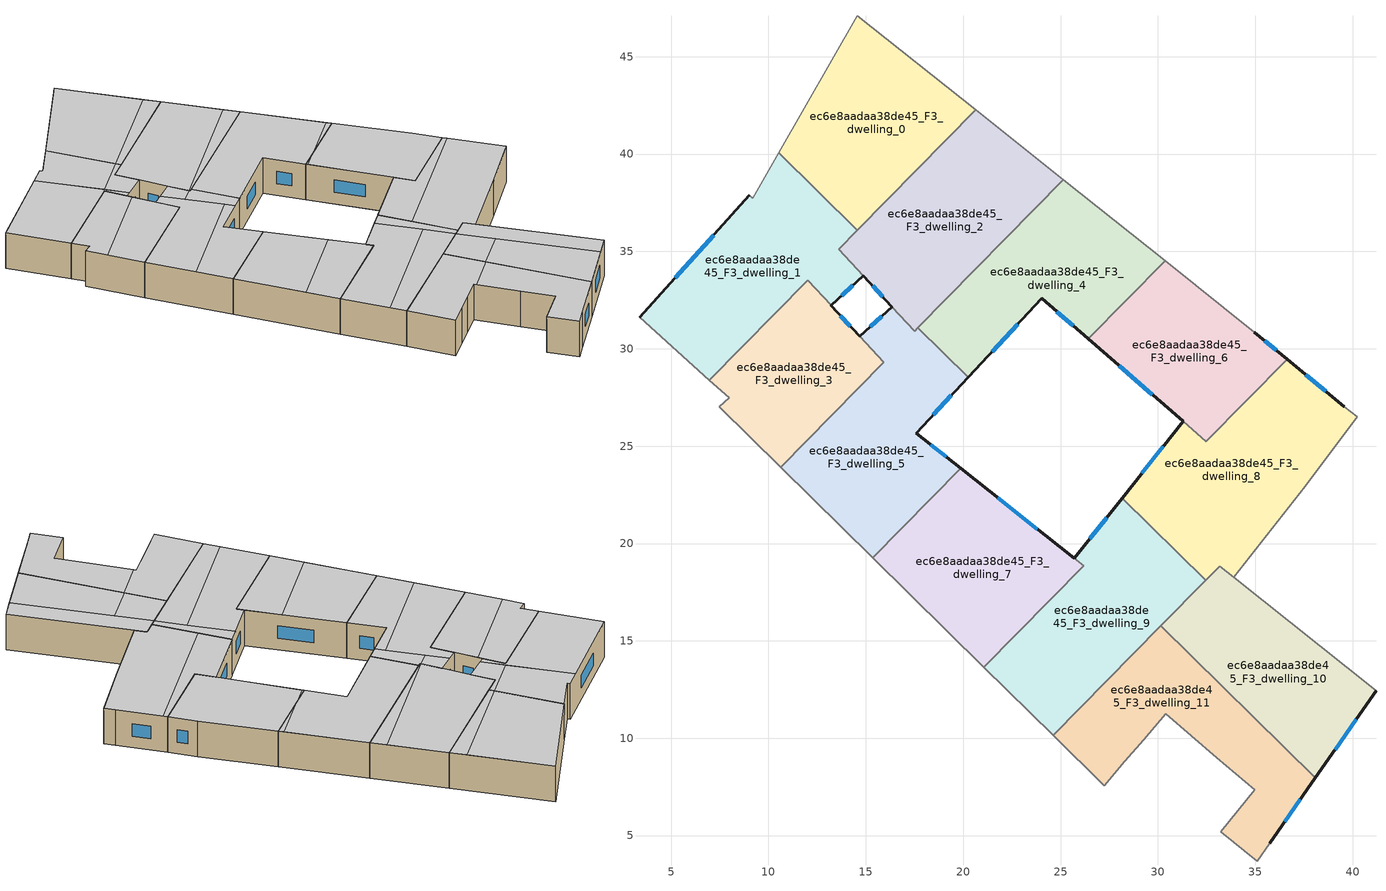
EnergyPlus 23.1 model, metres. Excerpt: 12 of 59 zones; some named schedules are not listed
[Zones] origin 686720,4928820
ec6e8aadaa38de45_F3_dwelling_0
 floor to ec6e8aadaa38de45_F2_dwelling_0 (EU_floor_Construction): 20.64,42.27 14.56,36.1 10.53,40.07 14.57,47.11 z9
 wall adiabatic (EU_wall_Construction): 20.64,42.27 14.57,47.11 10.53,40.07 z9:12
 wall to ec6e8aadaa38de45_F3_dwelling_1 (EU_wall_Construction): 10.53,40.07 14.56,36.1 z9:12
 wall to ec6e8aadaa38de45_F3_dwelling_2 (EU_wall_Construction): 14.56,36.1 20.64,42.27 z9:12
 ceiling to ec6e8aadaa38de45_F4_dwelling_4 (EU_floor_Construction): 14.26,36.4 19.6,43.1 14.57,47.11 10.53,40.07 z12
 ceiling to ec6e8aadaa38de45_F4_dwelling_3 (EU_floor_Construction): 14.56,36.1 20.64,42.27 19.6,43.1 14.26,36.4 z12
ec6e8aadaa38de45_F3_dwelling_1
 floor to ec6e8aadaa38de45_F2_dwelling_1 (EU_floor_Construction): 14.56,36.1 13.6,35.12 14.87,33.75 13.21,32.23 12.01,33.51 6.97,28.39 3.38,31.61 9.01,37.88 9.19,37.74 10.53,40.07 z9
 wall outside (EU_wall_Construction): 9.01,37.88 3.38,31.61 / 13.21,32.23 14.87,33.75 z9:12
 wall adiabatic (EU_wall_Construction): 3.38,31.61 6.97,28.39 / 10.53,40.07 9.19,37.74 9.01,37.88 z9:12
 wall to ec6e8aadaa38de45_F3_dwelling_2 (EU_wall_Construction): 14.87,33.75 13.6,35.12 14.56,36.1 z9:12
 wall to ec6e8aadaa38de45_F3_dwelling_3 (EU_wall_Construction): 6.97,28.39 12.01,33.51 13.21,32.23 z9:12
 window (EU_Window_Construction): 7.18,35.84 5.21,33.65 / 13.75,32.72 14.33,33.25 z9.98:11.02
 ceiling to ec6e8aadaa38de45_F4_dwelling_10 (EU_floor_Construction): 13.21,32.23 13.56,32.55 8.12,36.89 3.38,31.61 6.97,28.39 12.01,33.51 z12
 ceiling to ec6e8aadaa38de45_F4_dwelling_4 (EU_floor_Construction): 12.11,33.7 14.26,36.4 10.53,40.07 9.19,37.74 9.01,37.88 8.12,36.89 z12
 ceiling to ec6e8aadaa38de45_F4_dwelling_3 (EU_floor_Construction): 14.87,33.75 13.6,35.12 14.56,36.1 14.26,36.4 12.11,33.7 13.56,32.55 z12
ec6e8aadaa38de45_F3_dwelling_10
 floor to ec6e8aadaa38de45_F2_dwelling_10 (EU_floor_Construction): 41.2,12.44 38.08,7.96 30.15,15.77 33.17,18.84 z9
 wall outside (EU_wall_Construction): 38.08,7.96 41.2,12.44 z9:12
 wall to ec6e8aadaa38de45_F3_dwelling_8 (EU_wall_Construction): 33.9,18.26 33.17,18.84 32.45,18.1 z9:12
 wall adiabatic (EU_wall_Construction): 41.2,12.44 33.91,18.25 z9:12
 wall to ec6e8aadaa38de45_F3_dwelling_11 (EU_wall_Construction): 30.15,15.77 38.08,7.96 z9:12
 wall to ec6e8aadaa38de45_F3_dwelling_9 (EU_wall_Construction): 32.44,18.1 30.15,15.77 z9:12
 window (EU_Window_Construction): 39.1,9.42 40.19,10.98 z9.98:11.02
 ceiling to ec6e8aadaa38de45_F4_dwelling_0 (EU_floor_Construction): 40.34,11.2 41.2,12.44 33.17,18.84 32.11,17.76 z12
 ceiling to ec6e8aadaa38de45_F4_dwelling_5 (EU_floor_Construction): 38.08,7.96 40.34,11.2 34.37,15.95 32.43,13.52 z12
 ceiling to ec6e8aadaa38de45_F4_dwelling_6 (EU_floor_Construction): 32.43,13.52 34.37,15.95 32.11,17.76 30.15,15.77 z12
ec6e8aadaa38de45_F3_dwelling_11
 floor to ec6e8aadaa38de45_F2_dwelling_11 (EU_floor_Construction): 38.08,7.96 35.75,4.62 35.1,3.68 33.23,5.19 34.98,7.34 33.02,9 30.41,11.25 29.26,9.93 28.29,8.81 27.24,7.57 24.61,10.15 30.15,15.77 z9
 wall outside (EU_wall_Construction): 35.75,4.62 38.08,7.96 z9:12
 wall adiabatic (EU_wall_Construction): 24.61,10.15 27.24,7.57 28.29,8.81 29.26,9.93 30.41,11.25 33.02,9 34.98,7.34 33.23,5.19 35.1,3.68 35.75,4.62 z9:12
 wall to ec6e8aadaa38de45_F3_dwelling_9 (EU_wall_Construction): 30.15,15.77 24.61,10.15 z9:12
 window (EU_Window_Construction): 36.51,5.71 37.32,6.87 z9.98:11.02
 ceiling to ec6e8aadaa38de45_F4_dwelling_6 (EU_floor_Construction): 29.26,9.93 30.41,11.25 30.53,11.14 32.43,13.52 30.15,15.77 24.62,10.15 27.24,7.57 28.29,8.81 z12
 ceiling to ec6e8aadaa38de45_F4_dwelling_5 (EU_floor_Construction): 35.75,4.62 38.08,7.96 32.43,13.52 30.53,11.14 33.02,9 34.98,7.34 33.23,5.19 35.1,3.68 z12
ec6e8aadaa38de45_F3_dwelling_2
 floor to ec6e8aadaa38de45_F2_dwelling_2 (EU_floor_Construction): 25.15,38.67 17.5,30.91 16.34,32.16 14.87,33.75 13.6,35.12 20.64,42.27 z9
 wall outside (EU_wall_Construction): 14.87,33.75 16.34,32.16 z9:12
 wall adiabatic (EU_wall_Construction): 25.15,38.67 20.64,42.27 z9:12
 wall to ec6e8aadaa38de45_F3_dwelling_4 (EU_wall_Construction): 17.68,31.09 25.15,38.67 z9:12
 wall to ec6e8aadaa38de45_F3_dwelling_5 (EU_wall_Construction): 16.34,32.16 17.5,30.91 17.68,31.09 z9:12
 window (EU_Window_Construction): 15.35,33.23 15.86,32.68 z9.98:11.02
 ceiling to ec6e8aadaa38de45_F4_dwelling_3 (EU_floor_Construction): 17.43,30.99 24.17,39.45 20.64,42.27 13.6,35.12 14.87,33.75 16.34,32.16 z12
 ceiling to ec6e8aadaa38de45_F4_dwelling_2 (EU_floor_Construction): 17.5,30.91 25.15,38.67 24.17,39.45 17.43,30.99 z12
ec6e8aadaa38de45_F3_dwelling_3
 floor to ec6e8aadaa38de45_F2_dwelling_3 (EU_floor_Construction): 12.01,33.51 15.92,29.31 10.62,23.92 7.46,27.03 7.97,27.48 6.97,28.39 z9
 wall outside (EU_wall_Construction): 14.69,30.64 13.21,32.23 z9:12
 wall adiabatic (EU_wall_Construction): 6.97,28.39 7.97,27.48 7.46,27.03 10.62,23.92 z9:12
 wall to ec6e8aadaa38de45_F3_dwelling_5 (EU_wall_Construction): 10.62,23.92 15.92,29.31 / 15.93,29.31 14.69,30.64 z9:12
 window (EU_Window_Construction): 14.21,31.15 13.69,31.71 z9.98:11.02
 ceiling to ec6e8aadaa38de45_F4_dwelling_9 (EU_floor_Construction): 10.62,23.92 15.92,29.31 13.47,31.94 8.63,25.88 z12
 ceiling to ec6e8aadaa38de45_F4_dwelling_10 (EU_floor_Construction): 8.63,25.88 13.47,31.94 12.01,33.51 6.97,28.39 7.97,27.48 7.46,27.03 z12
ec6e8aadaa38de45_F3_dwelling_4
 floor to ec6e8aadaa38de45_F2_dwelling_4 (EU_floor_Construction): 30.37,34.51 26.42,30.51 24.03,32.59 20.26,28.54 17.68,31.09 25.15,38.67 z9
 wall outside (EU_wall_Construction): 20.26,28.54 24.03,32.59 26.42,30.51 z9:12
 wall to ec6e8aadaa38de45_F3_dwelling_5 (EU_wall_Construction): 17.68,31.09 20.26,28.54 z9:12
 wall adiabatic (EU_wall_Construction): 30.37,34.51 25.15,38.67 z9:12
 wall to ec6e8aadaa38de45_F3_dwelling_6 (EU_wall_Construction): 26.42,30.51 30.37,34.51 z9:12
 window (EU_Window_Construction): 24.81,31.91 25.64,31.18 / 21.49,29.86 22.81,31.27 z9.98:11.02
 ceiling to ec6e8aadaa38de45_F4_dwelling_2 (EU_floor_Construction): 27.47,31.57 30.03,34.78 25.15,38.67 17.68,31.09 20.26,28.54 24.03,32.59 26.42,30.51 z12
 ceiling to ec6e8aadaa38de45_F4_dwelling_1 (EU_floor_Construction): 27.47,31.57 30.37,34.51 30.03,34.78 z12
ec6e8aadaa38de45_F3_dwelling_5
 floor to ec6e8aadaa38de45_F2_dwelling_5 (EU_floor_Construction): 17.68,31.09 20.26,28.54 17.59,25.67 19.87,23.86 15.35,19.27 10.62,23.92 15.93,29.31 14.69,30.64 16.34,32.16 17.5,30.91 z9
 wall outside (EU_wall_Construction): 16.34,32.16 14.69,30.64 / 19.87,23.86 17.59,25.67 20.26,28.54 z9:12
 wall adiabatic (EU_wall_Construction): 10.62,23.92 15.35,19.27 z9:12
 wall to ec6e8aadaa38de45_F3_dwelling_7 (EU_wall_Construction): 15.35,19.27 19.87,23.86 z9:12
 window (EU_Window_Construction): 15.81,31.67 15.23,31.13 / 18.46,26.6 19.39,27.61 / 19.13,24.45 18.33,25.08 z9.98:11.02
 ceiling to ec6e8aadaa38de45_F4_dwelling_8 (EU_floor_Construction): 15.35,19.27 19.87,23.86 17.59,25.67 19.55,27.77 18.95,28.25 13.35,21.23 z12
 ceiling to ec6e8aadaa38de45_F4_dwelling_3 (EU_floor_Construction): 16.68,30.06 17.43,30.99 16.34,32.16 15.28,31.18 z12
 ceiling to ec6e8aadaa38de45_F4_dwelling_9 (EU_floor_Construction): 13.35,21.23 18.95,28.25 15.28,31.18 14.69,30.64 15.93,29.31 10.62,23.92 z12
 ceiling to ec6e8aadaa38de45_F4_dwelling_2 (EU_floor_Construction): 19.55,27.77 20.26,28.54 17.68,31.09 17.5,30.91 17.43,30.99 16.68,30.06 z12
ec6e8aadaa38de45_F3_dwelling_6
 floor to ec6e8aadaa38de45_F2_dwelling_6 (EU_floor_Construction): 34.95,30.86 36.64,29.46 32.47,25.24 26.42,30.51 30.37,34.51 z9
 wall outside (EU_wall_Construction): 36.64,29.46 34.95,30.86 / 26.42,30.51 31.29,26.27 z9:12
 wall adiabatic (EU_wall_Construction): 34.95,30.86 30.37,34.51 z9:12
 wall to ec6e8aadaa38de45_F3_dwelling_8 (EU_wall_Construction): 32.48,25.24 36.64,29.46 / 31.29,26.27 32.47,25.24 z9:12
 window (EU_Window_Construction): 36.09,29.92 35.5,30.4 / 28,29.13 29.71,27.65 z9.98:11.02
 ceiling to ec6e8aadaa38de45_F4_dwelling_1 (EU_floor_Construction): 32.47,25.24 36.64,29.46 34.95,30.86 30.37,34.51 27.47,31.57 26.54,30.41 z12
 ceiling to ec6e8aadaa38de45_F4_dwelling_2 (EU_floor_Construction): 26.54,30.41 27.47,31.57 26.42,30.51 z12
ec6e8aadaa38de45_F3_dwelling_7
 floor to ec6e8aadaa38de45_F2_dwelling_7 (EU_floor_Construction): 26.19,18.86 21.06,13.65 15.35,19.27 19.87,23.86 z9
 wall outside (EU_wall_Construction): 25.71,19.24 19.87,23.86 z9:12
 wall adiabatic (EU_wall_Construction): 15.35,19.27 21.06,13.65 z9:12
 wall to ec6e8aadaa38de45_F3_dwelling_9 (EU_wall_Construction): 21.06,13.65 26.19,18.86 25.71,19.24 z9:12
 window (EU_Window_Construction): 23.81,20.74 21.77,22.36 z9.98:11.02
 ceiling to ec6e8aadaa38de45_F4_dwelling_7 (EU_floor_Construction): 21.06,13.65 26.19,18.86 23.59,20.92 19.23,15.45 z12
 ceiling to ec6e8aadaa38de45_F4_dwelling_8 (EU_floor_Construction): 19.23,15.45 23.59,20.92 19.87,23.86 15.35,19.27 z12
ec6e8aadaa38de45_F3_dwelling_8
 floor to ec6e8aadaa38de45_F2_dwelling_8 (EU_floor_Construction): 39.58,27.02 40.23,26.51 37.56,22.95 33.9,18.26 33.17,18.84 32.44,18.1 28.16,22.33 31.29,26.27 32.47,25.24 36.64,29.46 z9
 wall outside (EU_wall_Construction): 31.29,26.27 28.16,22.33 / 39.58,27.02 36.64,29.46 z9:12
 wall to ec6e8aadaa38de45_F3_dwelling_9 (EU_wall_Construction): 28.16,22.32 32.44,18.1 z9:12
 wall adiabatic (EU_wall_Construction): 33.9,18.26 37.56,22.95 40.23,26.51 39.58,27.02 z9:12
 window (EU_Window_Construction): 30.27,24.99 29.18,23.61 / 38.62,27.81 37.59,28.67 z9.98:11.02
 ceiling to ec6e8aadaa38de45_F4_dwelling_0 (EU_floor_Construction): 37.56,22.95 40.23,26.51 39.58,27.02 36.92,29.22 29.99,20.53 32.44,18.1 33.17,18.84 33.9,18.26 z12
 ceiling to ec6e8aadaa38de45_F4_dwelling_1 (EU_floor_Construction): 32.47,25.24 31.29,26.27 28.16,22.33 29.99,20.53 36.92,29.22 36.64,29.46 z12
ec6e8aadaa38de45_F3_dwelling_9
 floor to ec6e8aadaa38de45_F2_dwelling_9 (EU_floor_Construction): 32.44,18.1 24.61,10.15 21.06,13.65 26.19,18.86 25.71,19.24 28.16,22.32 z9
 wall outside (EU_wall_Construction): 28.16,22.32 25.71,19.24 z9:12
 wall adiabatic (EU_wall_Construction): 21.06,13.65 24.61,10.15 z9:12
 window (EU_Window_Construction): 27.36,21.32 26.51,20.24 z9.98:11.02
 ceiling to ec6e8aadaa38de45_F4_dwelling_7 (EU_floor_Construction): 23.7,11.05 30.23,19.25 27.47,21.46 25.71,19.24 26.19,18.86 21.06,13.65 z12
 ceiling to ec6e8aadaa38de45_F4_dwelling_6 (EU_floor_Construction): 24.62,10.15 32.11,17.76 30.23,19.25 23.7,11.05 z12
 ceiling adiabatic (EU_roof_Construction): 32.11,17.76 32.44,18.1 28.16,22.32 27.47,21.46 z12
[Building]
EU S2 Campaign: North Axis=0; Terrain=City; Solar Distribution=FullExterior
[Site:Location]
Bologna: Latitude=44.5; Longitude=11.25; Time Zone=1; Elevation=37
[SizingPeriod:WeatherFileDays]
AnnualSizingPeriod: Begin Month=1; Begin Day of Month=1; End Month=12; End Day of Month=31; Day of Week for Start Day=Monday; Use Weather File Daylight Saving Period=No; Use Weather File Rain and Snow Indicators=No
[MATERIAL]
EU_InternalMass_Material: Roughness=MediumRough; Thickness=0.1; Conductivity=1; Density=1800; Specific Heat=900; Thermal Absorptance=0.9; Solar Absorptance=0.7; Visible Absorptance=0.7
[MATERIAL:NOMASS] Roughness=MediumRough; Thermal Absorptance=0.9; Solar Absorptance=0.7; Visible Absorptance=0.7
Name | Thermal Resistance
EU_wall_NoMass | 0.905828
EU_roof_NoMass | 0.37593
EU_floor_NoMass | 0.67114
[WINDOWMATERIAL:SIMPLEGLAZINGSYSTEM]
EU_Window_SimpleGlazing: UFactor=4.52486; Solar Heat Gain Coefficient=0.85; Visible Transmittance=0.85
[CONSTRUCTION]
EU_wall_Construction: EU_wall_NoMass
EU_roof_Construction: EU_roof_NoMass
EU_floor_Construction: EU_floor_NoMass
EU_Window_Construction: EU_Window_SimpleGlazing
EU_InternalMass_Construction: EU_InternalMass_Material
[ZONE] Type=1; Multiplier=1; Ceiling Height=autocalculate; Floor Area=autocalculate; Part of Total Floor Area=Yes
Name | Volume
ec6e8aadaa38de45_F3_dwelling_0 | 166.922
ec6e8aadaa38de45_F3_dwelling_1 | 179.147
ec6e8aadaa38de45_F3_dwelling_10 | 155.73
ec6e8aadaa38de45_F3_dwelling_11 | 166.901
ec6e8aadaa38de45_F3_dwelling_2 | 180.053
ec6e8aadaa38de45_F3_dwelling_3 | 129.601
ec6e8aadaa38de45_F3_dwelling_4 | 166.912
ec6e8aadaa38de45_F3_dwelling_5 | 178.762
ec6e8aadaa38de45_F3_dwelling_6 | 139.208
ec6e8aadaa38de45_F3_dwelling_7 | 165.346
ec6e8aadaa38de45_F3_dwelling_8 | 197.757
ec6e8aadaa38de45_F3_dwelling_9 | 176.466
[INTERNALMASS] Construction=EU_InternalMass_Construction
Name | Zone or ZoneList | Surface Area
ec6e8aadaa38de45_F3_dwelling_0_EU_InternalMass | ec6e8aadaa38de45_F3_dwelling_0 | 55.6406
ec6e8aadaa38de45_F3_dwelling_1_EU_InternalMass | ec6e8aadaa38de45_F3_dwelling_1 | 59.7158
ec6e8aadaa38de45_F3_dwelling_2_EU_InternalMass | ec6e8aadaa38de45_F3_dwelling_2 | 60.0174
ec6e8aadaa38de45_F3_dwelling_3_EU_InternalMass | ec6e8aadaa38de45_F3_dwelling_3 | 43.2303
ec6e8aadaa38de45_F3_dwelling_4_EU_InternalMass | ec6e8aadaa38de45_F3_dwelling_4 | 55.6373
ec6e8aadaa38de45_F3_dwelling_5_EU_InternalMass | ec6e8aadaa38de45_F3_dwelling_5 | 59.5889
ec6e8aadaa38de45_F3_dwelling_6_EU_InternalMass | ec6e8aadaa38de45_F3_dwelling_6 | 46.4008
ec6e8aadaa38de45_F3_dwelling_7_EU_InternalMass | ec6e8aadaa38de45_F3_dwelling_7 | 55.1152
ec6e8aadaa38de45_F3_dwelling_8_EU_InternalMass | ec6e8aadaa38de45_F3_dwelling_8 | 65.9362
ec6e8aadaa38de45_F3_dwelling_9_EU_InternalMass | ec6e8aadaa38de45_F3_dwelling_9 | 58.8203
ec6e8aadaa38de45_F3_dwelling_10_EU_InternalMass | ec6e8aadaa38de45_F3_dwelling_10 | 51.9127
ec6e8aadaa38de45_F3_dwelling_11_EU_InternalMass | ec6e8aadaa38de45_F3_dwelling_11 | 55.6334
[OTHEREQUIPMENT] Fuel Type=Electricity; Design Level Calculation Method=Watts/Area; Power per Zone Floor Area=1; Fraction Latent=0; Fraction Radiant=0; Fraction Lost=0; Carbon Dioxide Generation Rate=0; EndUse Subcategory=EU_Step8_InternalGains
Name | Zone or ZoneList or Space or SpaceList | Schedule
EU_Step8_InternalGain_ec6e8aadaa38de45_F3_dwelling_0_f000 | ec6e8aadaa38de45_F3_dwelling_0 | EU_Step8_GainSchedule_ec6e8aadaa38de45_F3_dwelling_0_f000
EU_Step8_InternalGain_ec6e8aadaa38de45_F3_dwelling_1_f000 | ec6e8aadaa38de45_F3_dwelling_1 | EU_Step8_GainSchedule_ec6e8aadaa38de45_F3_dwelling_1_f000
EU_Step8_InternalGain_ec6e8aadaa38de45_F3_dwelling_2_f000 | ec6e8aadaa38de45_F3_dwelling_2 | EU_Step8_GainSchedule_ec6e8aadaa38de45_F3_dwelling_2_f000
EU_Step8_InternalGain_ec6e8aadaa38de45_F3_dwelling_3_f000 | ec6e8aadaa38de45_F3_dwelling_3 | EU_Step8_GainSchedule_ec6e8aadaa38de45_F3_dwelling_3_f000
EU_Step8_InternalGain_ec6e8aadaa38de45_F3_dwelling_4_f000 | ec6e8aadaa38de45_F3_dwelling_4 | EU_Step8_GainSchedule_ec6e8aadaa38de45_F3_dwelling_4_f000
EU_Step8_InternalGain_ec6e8aadaa38de45_F3_dwelling_5_f000 | ec6e8aadaa38de45_F3_dwelling_5 | EU_Step8_GainSchedule_ec6e8aadaa38de45_F3_dwelling_5_f000
EU_Step8_InternalGain_ec6e8aadaa38de45_F3_dwelling_6_f000 | ec6e8aadaa38de45_F3_dwelling_6 | EU_Step8_GainSchedule_ec6e8aadaa38de45_F3_dwelling_6_f000
EU_Step8_InternalGain_ec6e8aadaa38de45_F3_dwelling_7_f000 | ec6e8aadaa38de45_F3_dwelling_7 | EU_Step8_GainSchedule_ec6e8aadaa38de45_F3_dwelling_7_f000
EU_Step8_InternalGain_ec6e8aadaa38de45_F3_dwelling_8_f000 | ec6e8aadaa38de45_F3_dwelling_8 | EU_Step8_GainSchedule_ec6e8aadaa38de45_F3_dwelling_8_f000
EU_Step8_InternalGain_ec6e8aadaa38de45_F3_dwelling_9_f000 | ec6e8aadaa38de45_F3_dwelling_9 | EU_Step8_GainSchedule_ec6e8aadaa38de45_F3_dwelling_9_f000
EU_Step8_InternalGain_ec6e8aadaa38de45_F3_dwelling_10_f000 | ec6e8aadaa38de45_F3_dwelling_10 | EU_Step8_GainSchedule_ec6e8aadaa38de45_F3_dwelling_10_f000
EU_Step8_InternalGain_ec6e8aadaa38de45_F3_dwelling_11_f000 | ec6e8aadaa38de45_F3_dwelling_11 | EU_Step8_GainSchedule_ec6e8aadaa38de45_F3_dwelling_11_f000
[ZONEVENTILATION:DESIGNFLOWRATE] Schedule=EU_AlwaysOn; Design Flow Rate Calculation Method=AirChanges/Hour; Air Changes per Hour=0.73129; Ventilation Type=Natural; Fan Pressure Rise=0; Fan Total Efficiency=1; Constant Term Coefficient=1; Temperature Term Coefficient=0; Velocity Term Coefficient=0; Velocity Squared Term Coefficient=0; Minimum Indoor Temperature=-100; Maximum Indoor Temperature=100; Delta Temperature=-100; Minimum Outdoor Temperature=-100; Maximum Outdoor Temperature=100; Maximum Wind Speed=40
Name | Zone or ZoneList or Space or SpaceList
EU_ConstantAir_ec6e8aadaa38de45_F3_dwelling_0 | ec6e8aadaa38de45_F3_dwelling_0
EU_ConstantAir_ec6e8aadaa38de45_F3_dwelling_1 | ec6e8aadaa38de45_F3_dwelling_1
EU_ConstantAir_ec6e8aadaa38de45_F3_dwelling_2 | ec6e8aadaa38de45_F3_dwelling_2
EU_ConstantAir_ec6e8aadaa38de45_F3_dwelling_3 | ec6e8aadaa38de45_F3_dwelling_3
EU_ConstantAir_ec6e8aadaa38de45_F3_dwelling_4 | ec6e8aadaa38de45_F3_dwelling_4
EU_ConstantAir_ec6e8aadaa38de45_F3_dwelling_5 | ec6e8aadaa38de45_F3_dwelling_5
EU_ConstantAir_ec6e8aadaa38de45_F3_dwelling_6 | ec6e8aadaa38de45_F3_dwelling_6
EU_ConstantAir_ec6e8aadaa38de45_F3_dwelling_7 | ec6e8aadaa38de45_F3_dwelling_7
EU_ConstantAir_ec6e8aadaa38de45_F3_dwelling_8 | ec6e8aadaa38de45_F3_dwelling_8
EU_ConstantAir_ec6e8aadaa38de45_F3_dwelling_9 | ec6e8aadaa38de45_F3_dwelling_9
EU_ConstantAir_ec6e8aadaa38de45_F3_dwelling_10 | ec6e8aadaa38de45_F3_dwelling_10
EU_ConstantAir_ec6e8aadaa38de45_F3_dwelling_11 | ec6e8aadaa38de45_F3_dwelling_11
[HVACTEMPLATE:ZONE:IDEALLOADSAIRSYSTEM] System Availability Schedule=EU_AlwaysOn; Maximum Heating Supply Air Temperature=50; Minimum Cooling Supply Air Temperature=13; Maximum Heating Supply Air Humidity Ratio=0.0156; Minimum Cooling Supply Air Humidity Ratio=0.0077; Heating Limit=NoLimit; Cooling Limit=NoLimit; Heating Availability Schedule=EU_AlwaysOn; Cooling Availability Schedule=EU_CoolingOff; Dehumidification Control Type=ConstantSensibleHeatRatio; Cooling Sensible Heat Ratio=0.7; Dehumidification Setpoint=60; Humidification Control Type=None; Humidification Setpoint=30; Outdoor Air Method=None; Outdoor Air Flow Rate per Person=0.00944; Outdoor Air Flow Rate per Zone Floor Area=0; Outdoor Air Flow Rate per Zone=0; Demand Controlled Ventilation Type=None; Outdoor Air Economizer Type=NoEconomizer; Heat Recovery Type=None; Sensible Heat Recovery Effectiveness=0.7; Latent Heat Recovery Effectiveness=0.65
Name | Template Thermostat
ec6e8aadaa38de45_F3_dwelling_0 | EU_HeatOnly_ec6e8aadaa38de45_F3_dwelling_0
ec6e8aadaa38de45_F3_dwelling_1 | EU_HeatOnly_ec6e8aadaa38de45_F3_dwelling_1
ec6e8aadaa38de45_F3_dwelling_2 | EU_HeatOnly_ec6e8aadaa38de45_F3_dwelling_2
ec6e8aadaa38de45_F3_dwelling_3 | EU_HeatOnly_ec6e8aadaa38de45_F3_dwelling_3
ec6e8aadaa38de45_F3_dwelling_4 | EU_HeatOnly_ec6e8aadaa38de45_F3_dwelling_4
ec6e8aadaa38de45_F3_dwelling_5 | EU_HeatOnly_ec6e8aadaa38de45_F3_dwelling_5
ec6e8aadaa38de45_F3_dwelling_6 | EU_HeatOnly_ec6e8aadaa38de45_F3_dwelling_6
ec6e8aadaa38de45_F3_dwelling_7 | EU_HeatOnly_ec6e8aadaa38de45_F3_dwelling_7
